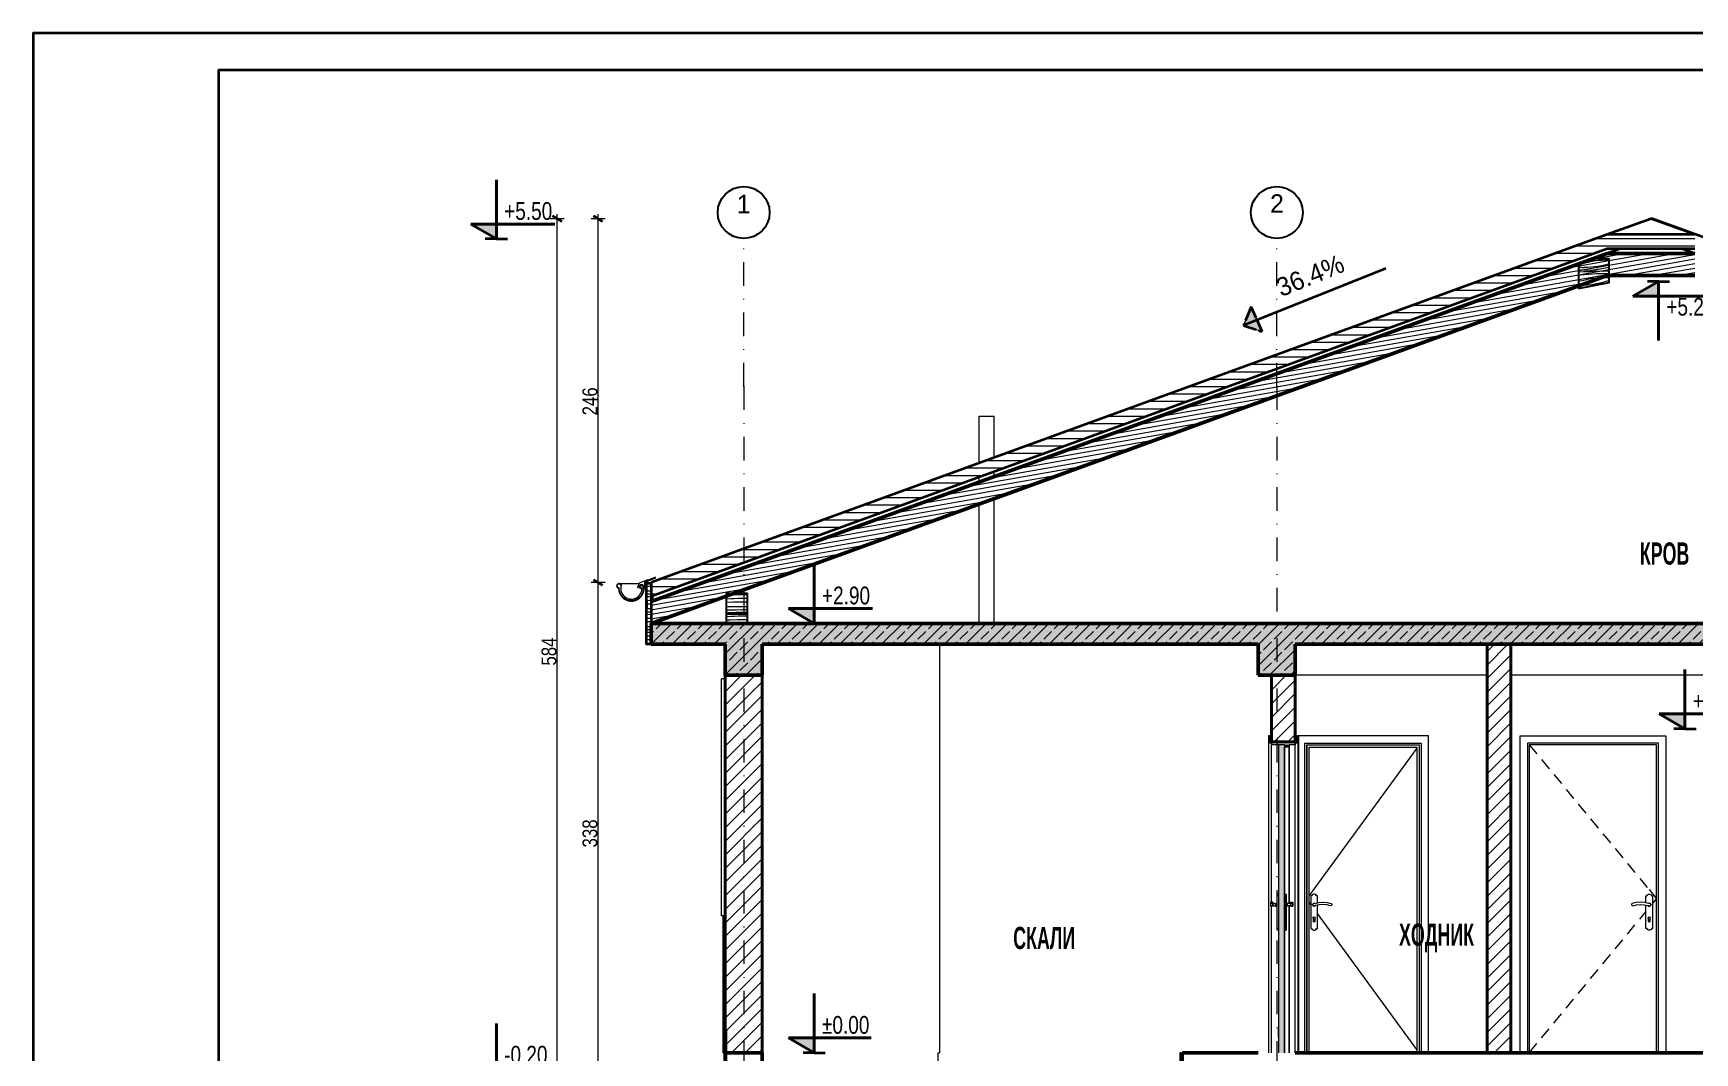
# Model space of a CAD drawing. Header units: millimetres. Extents: x -440 to 2671, y 0 to 297.
# Drawn here: x 0 to 224.3, y 159.3 to 297 of the extents above; entities that cross this region are included whole.
import ezdxf

# ---------------------------------------------------------------- set-up
doc = ezdxf.new("R2010")
doc.units = ezdxf.units.MM
doc.header["$MEASUREMENT"] = 0
doc.linetypes.add('- Осеви линии', pattern=[6.702778, 3.175, -1.763889, 0, -1.763889])
doc.linetypes.add('- Скирити линии', pattern=[2.45, 2, -0.45])
for name, color, linetype, lineweight, true_color in [('1', 7, 'Continuous', 13, 0x2b2b2b), ('162', 7, 'Continuous', 15, 0xaaaaaa), ('168', 7, 'Continuous', 15, 0x5e5e5e), ('172', 7, 'Continuous', 15, 0xbf8080), ('174', 7, 'Continuous', 15, 0xc09f81), ('184', 7, 'Continuous', 0, 0xe8e8e8), ('29', 7, 'Continuous', 50, 0x111111), ('3', 7, 'Continuous', 18, 0x7c7c7c), ('4', 7, 'Continuous', 20, 0x3e3e3e), ('45', 7, 'Continuous', 35, 0x404040), ('46', 7, 'Continuous', 35, 0x4e4e4e), ('65', 7, 'Continuous', 20, 0x4e4e4e), ('81', 7, 'Continuous', 20, 0x6a6a6a), ('85', 7, 'Continuous', 20, 0x404040), ('87', 7, 'Continuous', 20, 0x6a6a6a), ('88', 7, 'Continuous', 20, 0x5e5e5e), ('89', 7, 'Continuous', 20, 0x111111)]:
    doc.layers.add(name, color=color, linetype=linetype, lineweight=lineweight, true_color=true_color)
for name, color, linetype, lineweight in [('101', 253, 'Continuous', 15), ('13', 54, 'Continuous', 18), ('141', 7, 'Continuous', 35), ('164', 255, 'Continuous', 15), ('18', 9, 'Continuous', 15), ('21', 7, 'Continuous', 50), ('27', 7, 'Continuous', 40), ('41', 7, 'Continuous', 35), ('7', 7, 'Continuous', 25)]:
    doc.layers.add(name, color=color, linetype=linetype, lineweight=lineweight)
doc.styles.add('GENERATED_STYLE_4', font='GOTHIC.TTF')
doc.styles.add('GENERATED_STYLE_6', font='GOTHIC.TTF')
doc.styles.add('GENERATED_STYLE_7', font='GOTHICB.TTF')
pattern_1 = [(45, (-1043.7373, 159.275), (-0.9192388, 0.9192388), [])]
pattern_2 = [(45, (-1043.7373, 159.275), (-1.4142136, 1.4142136), []), (45, (-1044.4444, 159.9821), (-1.4142136, 1.4142136), [1.5, -0.5])]
pattern_3 = [(10, (-1043.7373, 159.275), (-0.1041889, 0.59088465), [])]
pattern_4 = [(0, (-1043.7373, 159.275), (0, 1), [])]

# ---------------------------------------------------------------- blocks, each defined once
blk = doc.blocks.new('*X8')
at = {"layer": '81', "color": 251, "linetype": 'Continuous', "lineweight": 20, "true_color": 0x6a6a6a}
for p, q in [((93.58, 221.14), (93.76, 221.14)), ((93.58, 220.58), (93.66, 220.58)), ((93.58, 220.13), (94.53, 220.18)), ((93.66, 220.58), (94.14, 220.62)), ((93.76, 221.14), (93.87, 221.15)), ((93.87, 221.15), (93.98, 221.15)), ((93.98, 221.15), (94.09, 221.16)), ((94.09, 221.16), (94.2, 221.16)), ((94.14, 220.62), (94.62, 220.65)), ((94.2, 221.16), (94.31, 221.17)), ((94.31, 221.17), (94.42, 221.17)), ((94.42, 221.17), (94.54, 221.17)), ((94.53, 220.18), (95.49, 220.21)), ((94.54, 221.17), (94.65, 221.18)), ((94.62, 220.65), (95.11, 220.67)), ((94.65, 221.18), (95.31, 221.19)), ((95.11, 220.67), (95.59, 220.68)), ((95.31, 221.19), (95.97, 221.2)), ((95.49, 220.21), (96.38, 220.21)), ((95.59, 220.68), (96.07, 220.69)), ((95.97, 221.2), (96.38, 221.19)), ((96.07, 220.69), (96.38, 220.69)), ((93.58, 219.57), (94.27, 219.56)), ((93.58, 219.09), (94.16, 219.11)), ((93.58, 218.75), (93.67, 218.75)), ((93.67, 218.75), (93.78, 218.76)), ((93.78, 218.76), (93.89, 218.76)), ((93.89, 218.76), (94, 218.77)), ((94, 218.77), (94.11, 218.77)), ((94.11, 218.77), (94.22, 218.77)), ((94.16, 219.11), (94.92, 219.13)), ((94.22, 218.77), (94.88, 218.79)), ((94.27, 219.56), (95.06, 219.56)), ((94.88, 218.79), (95.55, 218.79)), ((94.92, 219.13), (95.69, 219.15)), ((95.06, 219.56), (95.84, 219.55)), ((95.55, 218.79), (96.21, 218.79)), ((95.69, 219.15), (96.38, 219.15)), ((95.84, 219.55), (96.38, 219.55)), ((96.21, 218.79), (96.38, 218.78))]:
    blk.add_line(p, q, dxfattribs=at)
blk = doc.blocks.new('*X11')
at = {"layer": '81', "color": 251, "linetype": 'Continuous', "lineweight": 20, "true_color": 0x6a6a6a}
for p, q in [((208.65, 265.4), (208.7, 265.4)), ((208.65, 265.04), (208.94, 265.03)), ((208.65, 264.76), (208.66, 264.76)), ((208.66, 264.76), (209.36, 264.79)), ((208.7, 265.4), (208.83, 265.39)), ((208.83, 265.39), (208.97, 265.38)), ((208.94, 265.03), (209.35, 265.03)), ((208.97, 265.38), (209.11, 265.37)), ((209.11, 265.37), (209.25, 265.37)), ((209.25, 265.37), (209.38, 265.36)), ((209.26, 265.95), (209.55, 265.99)), ((209.35, 265.03), (209.77, 265.02)), ((209.36, 264.79), (210.06, 264.82)), ((209.85, 265.37), (209.38, 265.36)), ((209.55, 265.99), (209.98, 266.09)), ((209.77, 265.02), (210.19, 265.01)), ((210.32, 265.39), (209.85, 265.37)), ((209.98, 266.09), (210.41, 266.21)), ((210.06, 264.82), (210.75, 264.85)), ((210.19, 265.01), (210.3, 265.01)), ((210.3, 265.01), (210.41, 265.01)), ((210.79, 265.43), (210.32, 265.39)), ((210.41, 266.21), (210.49, 266.23)), ((210.41, 265.01), (210.51, 265.01)), ((210.49, 266.23), (210.56, 266.25)), ((210.51, 265.01), (210.62, 265.02)), ((210.56, 266.25), (210.64, 266.27)), ((210.62, 265.02), (210.73, 265.03)), ((210.64, 266.27), (210.72, 266.28)), ((210.72, 266.28), (210.8, 266.29)), ((210.73, 265.03), (210.83, 265.04)), ((210.75, 264.85), (211.45, 264.86)), ((211.26, 265.49), (210.79, 265.43)), ((210.8, 266.29), (210.87, 266.3)), ((210.83, 265.04), (210.94, 265.05)), ((210.87, 266.3), (210.95, 266.31)), ((210.94, 265.05), (211.05, 265.07)), ((210.95, 266.31), (211.03, 266.31)), ((211.03, 266.31), (211.3, 266.33)), ((211.29, 265.1), (211.05, 265.07)), ((211.72, 265.58), (211.26, 265.49)), ((211.54, 265.13), (211.29, 265.1)), ((211.3, 266.33), (211.56, 266.35)), ((211.45, 264.86), (212.15, 264.88)), ((211.78, 265.16), (211.54, 265.13)), ((211.56, 266.35), (211.83, 266.36)), ((212.18, 265.68), (211.72, 265.58)), ((212.02, 265.2), (211.78, 265.16)), ((211.83, 266.36), (212.1, 266.37)), ((212.26, 265.24), (212.02, 265.2)), ((212.1, 266.37), (212.36, 266.39)), ((212.15, 264.88), (212.24, 264.88)), ((212.63, 265.81), (212.18, 265.68)), ((212.24, 264.88), (212.34, 264.89)), ((212.5, 265.29), (212.26, 265.24)), ((212.34, 264.89), (212.43, 264.89)), ((212.36, 266.39), (212.63, 266.39)), ((212.43, 264.89), (212.52, 264.9)), ((212.74, 265.34), (212.5, 265.29)), ((212.52, 264.9), (212.62, 264.9)), ((212.62, 264.9), (212.71, 264.9)), ((212.63, 266.39), (212.78, 266.4)), ((212.78, 265.85), (212.63, 265.81)), ((212.71, 264.9), (212.78, 264.91)), ((212.78, 265.35), (212.74, 265.34)), ((208.65, 264.36), (208.84, 264.38)), ((208.65, 263.52), (208.69, 263.53)), ((208.65, 262.97), (208.68, 262.97)), ((208.65, 262.63), (208.93, 262.62)), ((208.68, 262.97), (208.82, 262.96)), ((208.69, 263.53), (209.13, 263.59)), ((208.82, 262.96), (208.96, 262.96)), ((208.84, 264.38), (209.41, 264.42)), ((208.93, 262.62), (209.21, 262.62)), ((209.43, 262.96), (208.96, 262.96)), ((209.13, 263.59), (209.56, 263.68)), ((209.41, 264.42), (209.98, 264.46)), ((209.9, 262.98), (209.43, 262.96)), ((209.56, 263.68), (209.99, 263.8)), ((210.37, 263.03), (209.9, 262.98)), ((209.98, 264.46), (210.55, 264.5)), ((209.99, 263.8), (210.06, 263.83)), ((210.06, 263.83), (210.14, 263.85)), ((210.14, 263.85), (210.22, 263.86)), ((210.22, 263.86), (210.29, 263.88)), ((210.29, 263.88), (210.37, 263.89)), ((210.37, 263.89), (210.45, 263.9)), ((210.83, 263.09), (210.37, 263.03)), ((210.45, 263.9), (210.53, 263.91)), ((210.53, 263.91), (210.61, 263.91)), ((210.55, 264.5), (211.12, 264.52)), ((210.61, 263.91), (210.87, 263.93)), ((211.3, 263.17), (210.83, 263.09)), ((210.87, 263.93), (211.14, 263.94)), ((211.12, 264.52), (211.69, 264.54)), ((211.14, 263.94), (211.41, 263.96)), ((211.76, 263.28), (211.3, 263.17)), ((211.41, 263.96), (211.67, 263.97)), ((211.67, 263.97), (211.94, 263.98)), ((211.69, 264.54), (212.26, 264.56)), ((212.21, 263.4), (211.76, 263.28)), ((211.94, 263.98), (212.2, 263.99)), ((212.2, 263.99), (212.47, 264)), ((212.66, 263.55), (212.21, 263.4)), ((212.26, 264.56), (212.78, 264.56)), ((212.47, 264), (212.74, 264)), ((212.66, 263.55), (212.78, 263.55)), ((212.74, 264), (212.78, 264.01))]:
    blk.add_line(p, q, dxfattribs=at)
blk = doc.blocks.new('*X12')
at = {"layer": '81', "color": 251, "linetype": 'Continuous', "lineweight": 20, "true_color": 0x6a6a6a}
for p, q in [((82.81, 222.3), (83.41, 222.32)), ((82.81, 221.68), (83.05, 221.68)), ((82.81, 221.25), (82.92, 221.25)), ((82.81, 220.9), (82.88, 220.9)), ((82.81, 220.39), (83.16, 220.4)), ((82.81, 219.91), (83.06, 219.92)), ((82.88, 220.9), (83.41, 220.91)), ((82.92, 221.25), (83.41, 221.26)), ((83.05, 221.68), (83.41, 221.67)), ((83.06, 219.92), (83.41, 219.92)), ((83.16, 220.4), (83.41, 220.4)), ((82.81, 219.27), (83.41, 219.27)), ((82.81, 218.85), (83.25, 218.86)), ((82.81, 218.5), (83.11, 218.51)), ((82.81, 218), (83.22, 218)), ((83.11, 218.51), (83.41, 218.5)), ((83.22, 218), (83.41, 218)), ((83.25, 218.86), (83.41, 218.86)), ((82.81, 217.52), (83.41, 217.52)), ((82.81, 216.87), (82.99, 216.86)), ((82.81, 216.46), (82.83, 216.46)), ((82.81, 216.1), (83.35, 216.1)), ((82.81, 215.6), (83.28, 215.6)), ((82.83, 216.46), (83.41, 216.46)), ((82.99, 216.86), (83.41, 216.86)), ((83.28, 215.6), (83.41, 215.6)), ((83.35, 216.1), (83.41, 216.1)), ((82.81, 215.12), (83.17, 215.12)), ((83.17, 215.12), (83.41, 215.12))]:
    blk.add_line(p, q, dxfattribs=at)
blk = doc.blocks.new('*X13')
at = {"layer": '81', "color": 251, "linetype": 'Continuous', "lineweight": 20, "true_color": 0x6a6a6a}
for p, q in [((93.58, 218.21), (93.72, 218.22)), ((93.58, 217.75), (94.11, 217.77)), ((93.72, 218.22), (94.2, 218.24)), ((94.11, 217.77), (95.07, 217.8)), ((94.2, 218.24), (94.68, 218.27)), ((94.68, 218.27), (95.17, 218.28)), ((95.07, 217.8), (96.02, 217.81)), ((95.17, 218.28), (95.65, 218.29)), ((95.65, 218.29), (96.13, 218.29)), ((96.02, 217.81), (96.38, 217.8)), ((96.13, 218.29), (96.38, 218.28))]:
    blk.add_line(p, q, dxfattribs=at)

msp = doc.modelspace()

# ---------------------------------------------------------------- hatches: boundary and pattern name
at = {"linetype": 'Continuous', "lineweight": 0, "true_color": 0x000000}
for points in [[(62.53, 269.21), (62.53, 271.21), (59.07, 271.21)], [(219.44, 263.48), (215.98, 261.48), (219.44, 261.48)], [(105.44, 217.27), (105.44, 219.28), (101.98, 219.28)], [(223, 203.04), (223, 205.04), (219.54, 205.04)], [(105.44, 159.28), (105.44, 161.28), (101.98, 161.28)]]:
    msp.add_hatch(color=18, dxfattribs=at).paths.add_polyline_path(points)
at = {"layer": '1', "linetype": 'Continuous', "lineweight": 13, "true_color": 0x2b2b2b}
h = msp.add_hatch(dxfattribs=at)
h.set_pattern_fill('1_СТОМАНОБЕТОН_0001', color=250, style=0, pattern_type=2)
h.set_pattern_definition(pattern_2)
h.paths.add_polyline_path([(93.42, 217.27), (83.42, 217.27), (83.42, 214.47), (93.42, 214.47)])
h = msp.add_hatch(dxfattribs=at)
h.set_pattern_fill('1_СТОМАНОБЕТОН_0001', color=250, style=0, pattern_type=2)
h.set_pattern_definition(pattern_2)
h.paths.add_polyline_path([(93.42, 217.27), (93.42, 210.27), (98.42, 210.27), (98.42, 217.27)])
h = msp.add_hatch(dxfattribs=at)
h.set_pattern_fill('1_СТОМАНОБЕТОН_0001', color=250, style=0, pattern_type=2)
h.set_pattern_definition(pattern_2)
h.paths.add_polyline_path([(165.37, 214.47), (165.37, 217.27), (98.42, 217.27), (98.42, 214.47)])
h = msp.add_hatch(dxfattribs=at)
h.set_pattern_fill('1_СТОМАНОБЕТОН_0001', color=250, style=0, pattern_type=2)
h.set_pattern_definition(pattern_2)
h.paths.add_polyline_path([(170.37, 217.27), (165.37, 217.27), (165.37, 210.27), (170.37, 210.27)])
h = msp.add_hatch(dxfattribs=at)
h.set_pattern_fill('1_СТОМАНОБЕТОН_0001', color=250, style=0, pattern_type=2)
h.set_pattern_definition(pattern_2)
h.paths.add_polyline_path([(170.37, 217.27), (170.37, 214.47), (268.51, 214.47), (268.51, 217.27)])
at = {"layer": '13', "linetype": 'Continuous', "lineweight": 18}
h = msp.add_hatch(dxfattribs=at)
h.set_pattern_fill('INSULATION_BATT__0001', color=54, style=0, pattern_type=2)
h.set_pattern_definition([(60, (-1043.7373, 159.275), (-1.2990381, 0.75), []), (120, (-1043.7373, 159.275), (1.2990381, 0.75), [])])
h.paths.add_polyline_path([(93.58, 153.48), (91.58, 153.48), (91.58, 87.28), (93.58, 87.28), (93.58, 162.28)])
at = {"layer": '162', "linetype": 'Continuous', "lineweight": 15, "true_color": 0xaaaaaa}
msp.add_hatch(color=253, dxfattribs=at).paths.add_polyline_path([(164.45, 260.02), (163.41, 257.51), (165.92, 256.72)])
at = {"layer": '168', "linetype": 'Continuous', "lineweight": 15, "true_color": 0x5e5e5e}
h = msp.add_hatch(dxfattribs=at)
h.set_pattern_fill('COMMON_BRICK_0001', color=251, style=0, pattern_type=2)
h.set_pattern_definition(pattern_1)
h.paths.add_polyline_path([(196.3, 159.28), (199.5, 159.28), (199.5, 214.47), (196.3, 214.47)])
h = msp.add_hatch(dxfattribs=at)
h.set_pattern_fill('COMMON_BRICK_0001', color=251, style=0, pattern_type=2)
h.set_pattern_definition(pattern_1)
h.paths.add_polyline_path([(98.42, 210.27), (93.42, 210.27), (93.42, 159.28), (98.42, 159.28)])
h = msp.add_hatch(dxfattribs=at)
h.set_pattern_fill('COMMON_BRICK_0001', color=251, style=0, pattern_type=2)
h.set_pattern_definition(pattern_1)
h.paths.add_polyline_path([(170.37, 201.28), (170.37, 210.27), (167.17, 210.27), (167.17, 201.28)])
at = {"layer": '172', "linetype": 'Continuous', "lineweight": 15, "true_color": 0xbf8080}
h = msp.add_hatch(dxfattribs=at)
h.set_pattern_fill('ROOF_TILE_0001', color=23, style=0, pattern_type=2)
h.set_pattern_definition(pattern_4)
h.paths.add_polyline_path([(212.49, 269.79), (83.42, 222.81), (83.42, 220.89), (212.49, 267.87)])
h = msp.add_hatch(dxfattribs=at)
h.set_pattern_fill('ROOF_TILE_0001', color=23, style=0, pattern_type=2)
h.set_pattern_definition(pattern_4)
h.paths.add_polyline_path([(224.33, 269.79), (212.49, 269.79), (212.49, 269.38), (212.49, 267.87), (224.33, 267.88)])
at = {"layer": '174', "linetype": 'Continuous', "lineweight": 15, "true_color": 0xc09f81}
h = msp.add_hatch(dxfattribs=at)
h.set_pattern_fill('4_10_ДЪРВЕСИНА_0001', color=33, style=0, pattern_type=2)
h.set_pattern_definition(pattern_3)
h.paths.add_polyline_path([(212.49, 267.23), (83.42, 220.25), (83.42, 217.27), (212.49, 264.25)])
h = msp.add_hatch(dxfattribs=at)
h.set_pattern_fill('4_10_ДЪРВЕСИНА_0001', color=33, style=0, pattern_type=2)
h.set_pattern_definition(pattern_3)
h.paths.add_polyline_path([(224.33, 267.24), (212.49, 267.23), (212.49, 264.25), (224.33, 264.26)])
at = {"layer": '18', "linetype": 'Continuous', "lineweight": 15}
for points in [[(93.42, 217.27), (83.42, 217.27), (83.42, 214.47), (93.42, 214.47)], [(93.42, 217.27), (93.42, 210.27), (98.42, 210.27), (98.42, 217.27)], [(165.37, 214.47), (165.37, 217.27), (98.42, 217.27), (98.42, 214.47)], [(170.37, 217.27), (165.37, 217.27), (165.37, 210.27), (170.37, 210.27)], [(170.37, 217.27), (170.37, 214.47), (268.51, 214.47), (268.51, 217.27)]]:
    msp.add_hatch(color=9, dxfattribs=at).paths.add_polyline_path(points)
at = {"layer": '184', "linetype": 'Continuous', "lineweight": 0, "true_color": 0xe8e8e8}
for points in [[(166.79, 201.11), (167.17, 201.11), (167.17, 202.11), (166.79, 202.11)], [(170.75, 201.11), (170.75, 202.11), (170.37, 202.11), (170.37, 201.11)], [(167.17, 200.88), (170.37, 200.88), (170.37, 201.28), (167.17, 201.28)], [(168.13, 159.28), (168.93, 159.28), (168.93, 200.88), (168.13, 200.88)], [(168.93, 200.55), (169.57, 200.55), (169.57, 200.88), (168.93, 200.88)]]:
    msp.add_hatch(color=254, dxfattribs=at).paths.add_polyline_path(points)

# ---------------------------------------------------------------- linework, layer by layer
at = {"layer": '1', "linetype": 'Continuous', "lineweight": 13}
msp.add_line((79.11, 222.66), (81.8, 222.66), dxfattribs=at)
at = {"layer": '1', "color": 250, "linetype": 'Continuous', "lineweight": 13, "true_color": 0x2b2b2b, "flags": 128}
for points in [[(164.45, 260.02), (163.41, 257.51), (165.92, 256.72)], [(93.58, 153.48), (91.58, 153.48), (91.58, 87.28), (93.58, 87.28), (93.58, 162.28)]]:
    msp.add_lwpolyline(points, close=True, dxfattribs=at)
for points in [[(79.41, 222.43, 1.56491), (78.97, 222.03)], [(79.41, 222.43, 1.56491), (78.97, 222.03)], [(82.51, 222.82), (82.38, 221.8, -0.937526), (79.12, 222), (79.12, 222.07), (79.03, 222.08), (79.03, 222.01, 0.941059), (82.47, 221.79), (82.61, 222.82)], [(82.35, 221.83), (82.38, 222.22, 1.932039), (82, 221.99)], [(82.35, 221.83), (82.38, 222.22, 1.932039), (82, 221.99)]]:
    msp.add_lwpolyline(points, format="xyb", dxfattribs=at)
for points in [[(83, 223.17), (81.82, 222.69), (81.57, 222.11), (81.65, 222.08), (81.75, 222.29)], [(83.11, 223.16), (82.47, 222.9)], [(82.51, 222.82), (83.14, 223.07)], [(84.03, 223.53), (83.11, 223.16)], [(83.14, 223.07), (84.07, 223.44)], [(83.42, 222.81), (83.42, 220.89), (83.42, 220.25), (83.42, 217.27)]]:
    msp.add_lwpolyline(points, dxfattribs=at)
at = {"layer": '1', "color": 250, "linetype": 'Continuous', "lineweight": 13, "true_color": 0x2b2b2b}
for centre, radius, start, end in [((79.11, 222.34), 0.278, 9.6919, 244.1592), ((79.11, 222.34), 0.278, 9.6889, 244.1561), ((80.76, 222), 1.43, 164.3256, 3.1125), ((80.76, 222), 1.43, 164.3225, 3.1095), ((82.15, 222.23), 0.16, 353.0886, 283.952), ((82.15, 222.23), 0.16, 353.0855, 283.949)]:
    msp.add_arc(centre, radius, start, end, dxfattribs=at)
at = {"layer": '101', "color": 253, "linetype": 'Continuous', "lineweight": 15}
for p, q in [((170.75, 202.11), (170.78, 202.11)), ((170.78, 202.11), (170.78, 159.28)), ((170.79, 202.11), (170.78, 202.11)), ((170.79, 159.28), (170.79, 202.11)), ((170.79, 202.11), (170.82, 202.11)), ((188.37, 202.11), (170.82, 202.11)), ((170.82, 202.11), (170.82, 159.28)), ((188.37, 159.28), (188.37, 202.11)), ((188.38, 202.11), (188.38, 202.11)), ((188.38, 159.28), (188.38, 202.11)), ((200.74, 159.28), (200.74, 202.11)), ((200.74, 202.11), (220.42, 202.11)), ((220.42, 202.11), (220.42, 202.11)), ((220.42, 202.11), (220.42, 159.28)), ((220.42, 202.11), (220.42, 159.28)), ((166.81, 159.28), (166.81, 201.11)), ((167.17, 201.11), (167.17, 200.88)), ((167.19, 179.62), (167.19, 200.88)), ((168.13, 200.88), (168.13, 159.28)), ((169.57, 200.55), (168.93, 200.55)), ((168.95, 180.71), (168.95, 200.55)), ((169.57, 200.88), (169.57, 200.55)), ((170.37, 200.88), (169.57, 200.88)), ((169.59, 200.55), (169.57, 200.55)), ((169.59, 200.88), (169.59, 200.55)), ((169.59, 179.43), (169.59, 200.55)), ((169.59, 200.55), (169.59, 179.43)), ((170.37, 201.11), (170.37, 200.88)), ((170.39, 200.88), (170.37, 200.88)), ((170.39, 159.28), (170.39, 201.11)), ((170.39, 159.28), (170.39, 200.88)), ((170.77, 201.11), (170.75, 201.11)), ((170.77, 159.28), (170.77, 201.11)), ((170.79, 201.11), (170.79, 159.28)), ((170.81, 201.11), (170.79, 201.11)), ((170.81, 159.28), (170.81, 201.11)), ((171.69, 159.28), (171.69, 201.11)), ((171.69, 201.11), (187.37, 201.11)), ((171.7, 159.28), (171.7, 201.11)), ((171.94, 159.28), (171.94, 200.88)), ((171.94, 200.88), (171.94, 200.55)), ((171.94, 200.88), (187.14, 200.88)), ((171.94, 200.55), (171.94, 159.28)), ((172.26, 159.28), (172.26, 200.55)), ((172.26, 159.28), (172.26, 200.55)), ((172.26, 200.55), (186.82, 200.55)), ((186.82, 200.55), (186.82, 159.28)), ((187.14, 200.88), (187.14, 159.28)), ((187.37, 201.11), (187.37, 159.28)), ((201.74, 201.11), (201.74, 159.28)), ((201.74, 201.11), (201.74, 159.28)), ((219.42, 201.11), (201.74, 201.11)), ((201.98, 200.88), (201.98, 159.28)), ((219.18, 200.88), (201.98, 200.88)), ((201.99, 200.88), (201.99, 159.28)), ((219.18, 159.28), (219.18, 200.88)), ((219.42, 159.28), (219.42, 201.11)), ((167.05, 179.62), (167.05, 179.56)), ((167.35, 179.62), (167.05, 179.62)), ((167.05, 179.56), (167.05, 179.42)), ((167.35, 179.58), (167.35, 179.62)), ((167.35, 179.62), (167.35, 179.56)), ((167.35, 179.46), (167.35, 179.58)), ((167.35, 179.56), (167.35, 179.42)), ((167.35, 179.43), (167.35, 179.47)), ((167.35, 179.47), (167.35, 179.46)), ((167.75, 179.43), (167.79, 179.47)), ((167.79, 179.47), (167.95, 179.47)), ((167.95, 180.63), (167.95, 180.71)), ((168.13, 180.71), (167.95, 180.71)), ((167.95, 180.48), (167.95, 180.63)), ((167.95, 176.08), (167.95, 180.48)), ((168.13, 180.48), (167.95, 180.48)), ((168.95, 180.63), (168.95, 180.71)), ((168.95, 180.71), (169.15, 180.71)), ((168.95, 180.48), (168.95, 180.63)), ((168.95, 176.08), (168.95, 180.48)), ((168.95, 180.48), (169.15, 180.48)), ((169.15, 180.71), (169.15, 180.63)), ((169.15, 180.63), (169.15, 180.71)), ((169.15, 180.63), (169.15, 180.48)), ((169.15, 180.48), (169.15, 180.63)), ((169.15, 180.48), (169.15, 179.47)), ((169.15, 176.08), (169.15, 180.48)), ((169.15, 179.44), (169.15, 179.47)), ((169.31, 179.47), (169.15, 179.47)), ((169.35, 179.43), (169.31, 179.47)), ((169.75, 179.62), (169.75, 179.56)), ((169.75, 179.62), (170.05, 179.62)), ((169.75, 179.56), (169.75, 179.42)), ((170.05, 179.58), (170.05, 179.62)), ((170.05, 179.62), (170.05, 179.56)), ((170.05, 179.46), (170.05, 179.58)), ((170.05, 179.56), (170.05, 179.42)), ((170.05, 179.4), (170.05, 179.47)), ((170.05, 179.47), (170.05, 179.46)), ((172.6, 180.48), (172.49, 180.48)), ((172.49, 180.48), (172.49, 176.08)), ((172.69, 180.63), (172.6, 180.48)), ((172.85, 180.71), (172.69, 180.63)), ((172.78, 179.4), (172.89, 179.47)), ((173.03, 180.71), (172.85, 180.71)), ((172.89, 179.47), (173.02, 179.46)), ((172.94, 179.47), (172.91, 179.47)), ((172.98, 179.46), (172.94, 179.47)), ((173.02, 179.46), (173.57, 179.58)), ((173.18, 180.63), (173.03, 180.71)), ((173.27, 180.48), (173.18, 180.63)), ((173.18, 180.63), (173.18, 180.63)), ((173.27, 180.48), (173.18, 180.63)), ((173.39, 180.48), (173.27, 180.48)), ((173.39, 179.54), (173.39, 180.48)), ((173.39, 179.54), (173.39, 180.48)), ((173.57, 179.58), (174.12, 179.62)), ((174.12, 179.62), (174.68, 179.56)), ((174.68, 179.56), (174.68, 179.56)), ((174.68, 179.56), (175.22, 179.42)), ((216.44, 179.56), (215.9, 179.42)), ((217, 179.62), (216.44, 179.56)), ((217.55, 179.58), (217, 179.62)), ((217.55, 179.58), (217.55, 179.58)), ((218.1, 179.46), (217.55, 179.58)), ((217.73, 179.54), (217.73, 180.48)), ((217.73, 180.48), (217.85, 180.48)), ((217.85, 180.48), (217.94, 180.63)), ((217.94, 180.63), (218.1, 180.71)), ((218.1, 180.71), (218.27, 180.71)), ((218.23, 179.47), (218.1, 179.46)), ((218.14, 179.46), (218.18, 179.47)), ((218.18, 179.47), (218.21, 179.47)), ((218.34, 179.4), (218.23, 179.47)), ((218.34, 179.4), (218.23, 179.47)), ((218.27, 180.71), (218.43, 180.63)), ((218.43, 180.63), (218.43, 180.63)), ((218.43, 180.63), (218.52, 180.48)), ((218.43, 180.63), (218.52, 180.48)), ((218.52, 180.48), (218.63, 180.48)), ((218.63, 180.48), (218.63, 176.08)), ((218.64, 180.48), (218.64, 176.08)), ((93.13, 159.28), (93.13, 177.78)), ((167.05, 179.42), (167.05, 179.35)), ((167.35, 179.42), (167.05, 179.42)), ((167.35, 179.42), (167.05, 179.42)), ((167.05, 179.35), (167.05, 179.24)), ((167.05, 179.24), (167.05, 179.15)), ((167.05, 179.15), (167.05, 179.13)), ((167.05, 179.13), (167.05, 179.09)), ((167.35, 179.13), (167.05, 179.13)), ((167.05, 179.09), (167.05, 179.08)), ((167.35, 179.08), (167.05, 179.08)), ((167.19, 159.28), (167.19, 179.08)), ((167.35, 179.4), (167.35, 179.43)), ((167.35, 179.43), (167.75, 179.43)), ((167.35, 179.42), (167.35, 179.35)), ((167.35, 179.32), (167.35, 179.4)), ((167.35, 179.35), (167.35, 179.24)), ((167.35, 179.23), (167.35, 179.32)), ((167.35, 179.26), (167.35, 179.31)), ((167.35, 179.31), (167.35, 179.28)), ((167.35, 179.28), (167.35, 179.17)), ((167.35, 179.13), (167.35, 179.26)), ((167.35, 179.24), (167.35, 179.15)), ((167.35, 179.17), (167.35, 179.23)), ((167.35, 179.17), (167.35, 179.17)), ((167.35, 179.17), (167.35, 179.09)), ((167.35, 179.17), (167.35, 179.17)), ((167.35, 179.17), (167.35, 179.17)), ((167.35, 179.15), (167.35, 179.13)), ((167.35, 179.12), (167.35, 179.15)), ((167.35, 179.08), (167.35, 179.12)), ((167.35, 179.12), (167.75, 179.12)), ((167.35, 179.09), (167.35, 179.08)), ((167.75, 179.4), (167.75, 179.43)), ((167.75, 179.32), (167.75, 179.4)), ((167.75, 179.23), (167.75, 179.32)), ((167.75, 179.15), (167.75, 179.23)), ((167.75, 179.12), (167.75, 179.15)), ((167.75, 179.12), (167.79, 179.08)), ((167.79, 179.08), (167.95, 179.08)), ((169.15, 179.34), (169.15, 179.44)), ((169.15, 179.21), (169.15, 179.34)), ((169.15, 179.11), (169.15, 179.21)), ((169.15, 179.08), (169.15, 179.11)), ((169.15, 179.08), (169.15, 176.08)), ((169.31, 179.08), (169.15, 179.08)), ((169.15, 177.58), (169.15, 177.62)), ((169.15, 177.62), (169.15, 177.58)), ((169.15, 177.58), (169.15, 177.47)), ((169.15, 177.47), (169.15, 177.58)), ((169.15, 177.47), (169.15, 177.36)), ((169.15, 177.36), (169.15, 177.47)), ((169.15, 177.36), (169.15, 177.02)), ((169.15, 177.02), (169.15, 177.36)), ((169.35, 179.12), (169.31, 179.08)), ((169.35, 179.4), (169.35, 179.43)), ((169.75, 179.43), (169.35, 179.43)), ((169.35, 179.32), (169.35, 179.4)), ((169.35, 179.23), (169.35, 179.32)), ((169.35, 179.15), (169.35, 179.23)), ((169.35, 179.12), (169.35, 179.15)), ((169.75, 179.12), (169.35, 179.12)), ((169.59, 159.28), (169.59, 179.12)), ((169.59, 179.12), (169.59, 159.28)), ((169.75, 179.42), (169.75, 179.35)), ((169.75, 179.42), (170.05, 179.42)), ((169.75, 179.42), (170.05, 179.42)), ((169.75, 179.35), (169.75, 179.24)), ((169.75, 179.24), (169.75, 179.15)), ((169.75, 179.15), (169.75, 179.13)), ((169.75, 179.13), (169.75, 179.09)), ((169.75, 179.13), (170.05, 179.13)), ((169.75, 179.09), (169.75, 179.08)), ((169.75, 179.08), (170.05, 179.08)), ((170.05, 179.42), (170.05, 179.35)), ((170.05, 179.28), (170.05, 179.4)), ((170.05, 179.35), (170.05, 179.24)), ((170.05, 179.26), (170.05, 179.31)), ((170.05, 179.31), (170.05, 179.28)), ((170.05, 179.28), (170.05, 179.17)), ((170.05, 179.16), (170.05, 179.28)), ((170.05, 179.13), (170.05, 179.26)), ((170.05, 179.24), (170.05, 179.15)), ((170.05, 179.17), (170.05, 179.17)), ((170.05, 179.17), (170.05, 179.09)), ((170.05, 179.17), (170.05, 179.17)), ((170.05, 179.17), (170.05, 179.17)), ((170.05, 179.08), (170.05, 179.16)), ((170.05, 179.15), (170.05, 179.13)), ((170.05, 179.09), (170.05, 179.08)), ((172.74, 179.28), (172.78, 179.4)), ((172.77, 179.16), (172.74, 179.28)), ((172.77, 179.37), (172.75, 179.34)), ((172.75, 179.34), (172.75, 179.31)), ((172.75, 179.25), (172.75, 179.21)), ((172.75, 179.21), (172.76, 179.19)), ((172.88, 179.08), (172.77, 179.16)), ((172.79, 177.47), (172.83, 177.58)), ((172.83, 177.58), (172.79, 177.47)), ((172.84, 177.36), (172.79, 177.47)), ((172.79, 177.47), (172.84, 177.36)), ((172.82, 179.44), (172.8, 179.42)), ((172.8, 179.14), (172.82, 179.11)), ((172.86, 179.45), (172.82, 179.44)), ((172.82, 179.11), (172.85, 179.1)), ((172.83, 177.58), (172.94, 177.62)), ((172.84, 177.02), (172.84, 177.36)), ((172.84, 177.36), (172.84, 177.02)), ((173.01, 179.09), (172.88, 179.08)), ((172.91, 179.08), (172.94, 179.08)), ((172.94, 179.08), (172.97, 179.09)), ((172.94, 177.62), (173.04, 177.58)), ((172.94, 177.62), (172.94, 177.62)), ((173.1, 179.17), (173.01, 179.09)), ((173.11, 179.17), (173.01, 179.09)), ((173.01, 179.09), (173.01, 179.09)), ((173.02, 179.46), (173.02, 179.46)), ((173.03, 179.1), (173.05, 179.11)), ((173.04, 177.58), (173.09, 177.47)), ((173.09, 177.47), (173.04, 177.36)), ((173.04, 177.36), (173.04, 177.02)), ((173.05, 179.11), (173.08, 179.15)), ((173.61, 179.28), (173.1, 179.17)), ((173.1, 179.17), (173.11, 179.17)), ((173.39, 176.08), (173.39, 179.23)), ((173.39, 176.08), (173.39, 179.23)), ((174.13, 179.31), (173.61, 179.28)), ((173.61, 179.28), (173.61, 179.28)), ((174.13, 179.31), (174.13, 179.31)), ((174.64, 179.26), (174.13, 179.31)), ((175.14, 179.13), (174.64, 179.26)), ((175.25, 179.15), (175.14, 179.13)), ((175.22, 179.42), (175.31, 179.35)), ((175.22, 179.42), (175.22, 179.42)), ((175.22, 179.42), (175.31, 179.35)), ((175.32, 179.24), (175.25, 179.15)), ((175.32, 179.24), (175.25, 179.15)), ((175.25, 179.15), (175.25, 179.15)), ((175.31, 179.35), (175.32, 179.24)), ((175.31, 179.35), (175.32, 179.24)), ((215.81, 179.35), (215.8, 179.24)), ((215.8, 179.24), (215.86, 179.15)), ((215.9, 179.42), (215.81, 179.35)), ((215.86, 179.15), (215.98, 179.13)), ((215.9, 179.42), (215.9, 179.42)), ((215.9, 179.42), (215.9, 179.42)), ((215.98, 179.13), (216.48, 179.26)), ((216.48, 179.26), (216.99, 179.31)), ((216.48, 179.26), (216.48, 179.26)), ((216.99, 179.31), (216.99, 179.31)), ((216.99, 179.31), (217.51, 179.28)), ((217.51, 179.28), (218.01, 179.17)), ((217.73, 176.08), (217.73, 179.23)), ((218.01, 179.17), (218.01, 179.17)), ((218.01, 179.17), (218.11, 179.09)), ((218.07, 179.11), (218.04, 179.14)), ((218.08, 177.58), (218.04, 177.47)), ((218.04, 177.47), (218.08, 177.58)), ((218.04, 177.47), (218.09, 177.36)), ((218.08, 177.36), (218.04, 177.47)), ((218.09, 179.1), (218.07, 179.11)), ((218.08, 177.58), (218.18, 177.62)), ((218.08, 177.02), (218.08, 177.36)), ((218.09, 177.36), (218.09, 177.02)), ((218.1, 179.46), (218.1, 179.46)), ((218.11, 179.09), (218.24, 179.08)), ((218.18, 179.08), (218.15, 179.09)), ((218.21, 179.08), (218.18, 179.08)), ((218.19, 177.62), (218.18, 177.62)), ((218.18, 177.62), (218.29, 177.58)), ((218.24, 179.08), (218.35, 179.16)), ((218.24, 179.08), (218.35, 179.16)), ((218.26, 179.45), (218.3, 179.44)), ((218.3, 179.11), (218.27, 179.1)), ((218.33, 177.47), (218.28, 177.36)), ((218.28, 177.36), (218.28, 177.02)), ((218.29, 177.58), (218.33, 177.47)), ((218.3, 179.44), (218.32, 179.41)), ((218.32, 179.14), (218.3, 179.11)), ((218.38, 179.28), (218.34, 179.4)), ((218.38, 179.28), (218.34, 179.4)), ((218.35, 179.37), (218.38, 179.34)), ((218.35, 179.16), (218.38, 179.28)), ((218.35, 179.16), (218.38, 179.28)), ((218.38, 179.21), (218.35, 179.19)), ((218.38, 179.34), (218.38, 179.31)), ((218.38, 179.25), (218.38, 179.21)), ((167.95, 175.92), (167.95, 176.08)), ((168.13, 176.08), (167.95, 176.08)), ((167.95, 175.84), (167.95, 175.92)), ((168.13, 175.84), (167.95, 175.84)), ((168.95, 175.92), (168.95, 176.08)), ((168.95, 176.08), (169.15, 176.08)), ((168.95, 175.84), (168.95, 175.92)), ((168.95, 175.84), (169.15, 175.84)), ((168.95, 159.28), (168.95, 175.84)), ((169.15, 177.02), (169.15, 176.95)), ((169.15, 176.95), (169.15, 177.02)), ((169.15, 176.95), (169.15, 176.93)), ((169.15, 176.93), (169.15, 176.95)), ((169.15, 176.08), (169.15, 175.92)), ((169.15, 175.92), (169.15, 176.08)), ((169.15, 175.92), (169.15, 175.84)), ((169.15, 175.84), (169.15, 175.92)), ((172.49, 176.08), (172.6, 176.08)), ((172.6, 176.08), (172.69, 175.92)), ((172.69, 175.92), (172.85, 175.84)), ((172.87, 176.95), (172.84, 177.02)), ((172.84, 177.02), (172.87, 176.95)), ((172.85, 175.84), (173.03, 175.84)), ((172.94, 176.93), (172.87, 176.95)), ((173.01, 176.95), (172.94, 176.93)), ((172.94, 176.93), (172.94, 176.93)), ((173.04, 177.02), (173.01, 176.95)), ((173.03, 175.84), (173.18, 175.92)), ((173.18, 175.92), (173.27, 176.08)), ((173.18, 175.92), (173.27, 176.08)), ((173.18, 175.92), (173.18, 175.92)), ((173.27, 176.08), (173.39, 176.08)), ((217.85, 176.08), (217.73, 176.08)), ((217.94, 175.92), (217.85, 176.08)), ((218.1, 175.84), (217.94, 175.92)), ((218.11, 176.95), (218.08, 177.02)), ((218.09, 177.02), (218.11, 176.95)), ((218.27, 175.84), (218.1, 175.84)), ((218.18, 176.93), (218.11, 176.95)), ((218.26, 176.95), (218.18, 176.93)), ((218.18, 176.93), (218.19, 176.93)), ((218.28, 177.02), (218.26, 176.95)), ((218.43, 175.92), (218.27, 175.84)), ((218.52, 176.08), (218.43, 175.92)), ((218.52, 176.08), (218.43, 175.92)), ((218.43, 175.92), (218.43, 175.92)), ((218.63, 176.08), (218.52, 176.08)), ((93.13, 159.28), (93.42, 159.28)), ((154.83, 159.28), (154.83, 155.78)), ((155.03, 159.28), (154.83, 159.28)), ((155.03, 159.28), (155.03, 155.78))]:
    msp.add_line(p, q, dxfattribs=at)
at = {"layer": '101', "color": 253, "linetype": 'Continuous', "lineweight": 15, "flags": 128}
for points in [[(168.93, 200.88), (168.13, 200.88), (167.17, 200.88)], [(168.93, 200.88), (168.93, 200.55), (168.93, 159.28)]]:
    msp.add_lwpolyline(points, dxfattribs=at)
at = {"layer": '141', "color": 7, "linetype": 'Continuous', "lineweight": 35}
for p, q in [((62.53, 269.21), (61.03, 269.21)), ((62.53, 269.21), (64.03, 269.21)), ((219.44, 263.48), (217.94, 263.48)), ((219.44, 263.48), (220.94, 263.48)), ((105.44, 217.27), (103.94, 217.27)), ((105.44, 217.27), (106.94, 217.27)), ((223, 203.04), (221.5, 203.04)), ((223, 203.04), (224.5, 203.04)), ((105.44, 159.28), (103.94, 159.28)), ((105.44, 159.28), (106.94, 159.28))]:
    msp.add_line(p, q, dxfattribs=at)
at = {"layer": '164', "color": 255, "linetype": 'Continuous', "lineweight": 15}
for p, q in [((98.5, 214.47), (98.5, 210.27)), ((98.44, 210.27), (98.47, 210.27)), ((196.3, 210.27), (170.45, 210.27)), ((268.5, 210.27), (199.58, 210.27)), ((98.5, 152.27), (98.5, 159.28))]:
    msp.add_line(p, q, dxfattribs=at)
at = {"layer": '21', "color": 7, "linetype": 'Continuous', "lineweight": 50}
for p, q in [((212.49, 267.23), (83.42, 220.25)), ((224.33, 267.24), (212.49, 267.23)), ((212.49, 264.25), (83.42, 217.27)), ((224.33, 264.26), (212.49, 264.25))]:
    msp.add_line(p, q, dxfattribs=at)
at = {"layer": '27', "color": 7, "linetype": 'Continuous', "lineweight": 40}
for p, q in [((62.53, 269.21), (62.53, 277.21)), ((62.53, 269.21), (59.07, 271.21)), ((59.07, 271.21), (62.53, 271.21)), ((62.53, 271.21), (70.42, 271.21)), ((219.44, 263.48), (215.98, 261.48)), ((219.44, 263.48), (219.44, 255.48)), ((215.98, 261.48), (219.44, 261.48)), ((219.44, 261.48), (227.33, 261.48)), ((105.44, 217.27), (105.44, 225.28)), ((105.44, 217.27), (101.98, 219.28)), ((101.98, 219.28), (105.44, 219.28)), ((105.44, 219.28), (113.32, 219.28)), ((196.3, 214.47), (196.3, 159.28)), ((199.5, 214.47), (199.5, 159.28)), ((223, 203.04), (223, 211.04)), ((93.42, 210.27), (93.42, 159.28)), ((98.42, 210.27), (98.42, 159.28)), ((223, 203.04), (219.54, 205.04)), ((219.54, 205.04), (223, 205.04)), ((223, 205.04), (230.88, 205.04)), ((170.37, 201.28), (167.17, 201.28)), ((105.44, 159.28), (105.44, 167.28)), ((62.53, 155.24), (62.53, 163.24)), ((105.44, 159.28), (101.98, 161.28)), ((101.98, 161.28), (105.44, 161.28)), ((105.44, 161.28), (113.14, 161.28))]:
    msp.add_line(p, q, dxfattribs=at)
at = {"layer": '27', "color": 7, "linetype": 'Continuous', "lineweight": 40, "flags": 128}
for points in [[(167.17, 210.27), (167.17, 202.11), (167.17, 201.28)], [(170.37, 210.27), (170.37, 202.11), (170.37, 201.28)]]:
    msp.add_lwpolyline(points, dxfattribs=at)
at = {"layer": '29', "linetype": 'Continuous', "lineweight": 50}
for p, q in [((83.42, 217.27), (83.42, 214.47)), ((93.42, 217.27), (83.42, 217.27)), ((98.42, 217.27), (93.42, 217.27)), ((165.37, 217.27), (98.42, 217.27)), ((170.37, 217.27), (165.37, 217.27)), ((268.51, 217.27), (170.37, 217.27)), ((93.42, 214.47), (83.42, 214.47)), ((93.42, 214.47), (93.42, 210.27)), ((98.42, 214.47), (98.42, 210.27)), ((165.37, 214.47), (98.42, 214.47)), ((165.37, 214.47), (165.37, 210.27)), ((170.37, 214.47), (170.37, 210.27)), ((196.3, 214.47), (170.37, 214.47)), ((199.5, 214.47), (196.3, 214.47)), ((268.51, 214.47), (199.5, 214.47)), ((98.42, 210.27), (93.42, 210.27)), ((167.17, 210.27), (165.37, 210.27)), ((170.37, 210.27), (167.17, 210.27)), ((93.42, 159.28), (93.42, 152.27)), ((98.42, 159.28), (93.42, 159.28)), ((98.42, 159.28), (98.42, 152.27)), ((155.14, 159.28), (155.14, 156.48)), ((165.37, 159.28), (155.14, 159.28)), ((196.3, 159.28), (170.37, 159.28)), ((199.5, 159.28), (196.3, 159.28)), ((268.4, 159.28), (199.5, 159.28))]:
    msp.add_line(p, q, dxfattribs=at)
at = {"layer": '3', "color": 8, "linetype": 'Continuous', "lineweight": 18, "true_color": 0x7c7c7c}
for p, q in [((92.94, 208.78), (92.94, 209.77)), ((93.42, 209.77), (92.94, 209.77)), ((92.94, 178.78), (92.94, 208.78)), ((166.79, 202.11), (166.79, 201.11)), ((167.17, 202.11), (166.79, 202.11)), ((170.75, 202.11), (170.37, 202.11)), ((170.75, 202.11), (170.75, 201.11)), ((167.17, 201.11), (166.79, 201.11)), ((170.75, 201.11), (170.37, 201.11)), ((186.82, 200.44), (172.26, 180.51)), ((201.99, 200.88), (203, 199.64)), ((168.13, 198.78), (168.13, 197.48)), ((168.94, 198.96), (168.96, 180.71)), ((203.64, 198.87), (204.66, 197.64)), ((205.3, 196.87), (206.32, 195.63)), ((206.96, 194.86), (207.98, 193.63)), ((208.61, 192.86), (209.63, 191.63)), ((210.27, 190.86), (211.29, 189.62)), ((211.93, 188.85), (212.95, 187.62)), ((213.58, 186.85), (214.6, 185.62)), ((215.24, 184.85), (216.26, 183.61)), ((216.9, 182.84), (217.92, 181.61)), ((172.49, 179.32), (172.26, 179.64)), ((218.17, 181.31), (219.18, 180.08)), ((218.64, 179.41), (219.18, 180.07)), ((92.94, 177.78), (92.94, 178.78)), ((93.42, 177.78), (92.94, 177.78)), ((168.94, 161.19), (168.95, 178.09)), ((186.82, 159.71), (173.39, 178.09)), ((216.9, 177.31), (217.73, 178.32)), ((215.24, 175.3), (216.26, 176.54)), ((213.58, 173.3), (214.6, 174.53)), ((210.27, 169.29), (211.29, 170.53)), ((211.93, 171.3), (212.95, 172.53)), ((208.61, 167.29), (209.63, 168.52)), ((206.96, 165.29), (207.98, 166.52)), ((205.3, 163.28), (206.32, 164.52)), ((168.13, 161.37), (168.13, 162.67)), ((203.64, 161.28), (204.66, 162.51)), ((201.99, 159.28), (203, 160.51))]:
    msp.add_line(p, q, dxfattribs=at)
at = {"layer": '4', "color": 250, "linetype": '- Осеви линии', "lineweight": 20, "true_color": 0x3e3e3e}
for p, q in [((95.92, 249.28), (95.92, 269.27)), ((95.92, 249.28), (95.92, 269.27)), ((95.92, 249.28), (95.92, 269.27)), ((167.91, 249.28), (167.91, 269.27)), ((167.91, 249.28), (167.91, 269.27)), ((167.91, 249.28), (167.91, 269.27)), ((95.92, 249.28), (95.92, 69.27)), ((95.92, 249.28), (95.92, 69.27)), ((95.92, 249.28), (95.92, 69.27)), ((167.91, 249.28), (167.91, 69.27)), ((167.91, 249.28), (167.91, 69.27)), ((167.91, 249.28), (167.91, 69.27))]:
    msp.add_line(p, q, dxfattribs=at)
for p in [(95.92, 249.28), (95.92, 249.28), (95.92, 249.28), (95.92, 249.28), (95.92, 249.28), (95.92, 249.28), (167.91, 249.28), (167.91, 249.28), (167.91, 249.28), (167.91, 249.28), (167.91, 249.28), (167.91, 249.28)]:
    msp.add_point(p, dxfattribs=at)
at = {"layer": '41', "linetype": 'Continuous', "lineweight": 35}
for p, q in [((218.43, 271.94), (212.49, 269.79)), ((218.62, 271.94), (218.43, 271.94)), ((224.33, 269.79), (218.43, 271.94)), ((284.62, 247.92), (218.62, 271.94)), ((212.49, 269.79), (83.42, 222.81)), ((224.33, 269.79), (212.49, 269.79)), ((212.49, 267.87), (83.42, 220.89)), ((224.33, 267.88), (212.49, 267.87)), ((212.86, 267.37), (212.49, 267.23)), ((212.86, 267.37), (212.49, 267.23)), ((214.25, 267.87), (212.86, 267.37)), ((214.25, 267.87), (212.86, 267.37)), ((224.33, 267.24), (222.58, 267.88)), ((224.33, 267.24), (222.58, 267.88)), ((129.72, 234.05), (212.69, 264.25)), ((83.62, 217.27), (127.72, 233.33)), ((82.81, 220.25), (82.81, 219.25)), ((83.62, 220.33), (83.62, 220.89)), ((83.42, 217.27), (83.42, 217.27))]:
    msp.add_line(p, q, dxfattribs=at)
at = {"layer": '41', "color": 7, "linetype": 'Continuous', "lineweight": 35, "flags": 128}
for points in [[(420, 297), (0, 297), (0, 0), (420, 0)], [(415, 292), (25, 292), (25, 5), (415, 5)], [(83.41, 214.47), (82.81, 214.47), (82.81, 222.7), (83.41, 222.7)]]:
    msp.add_lwpolyline(points, close=True, dxfattribs=at)
msp.add_lwpolyline([(182.64, 265.22), (163.41, 257.51)], dxfattribs=at)
at = {"layer": '41', "color": 7, "linetype": '- Скирити линии', "lineweight": 35, "flags": 128}
msp.add_lwpolyline([(164.45, 260.02), (163.41, 257.51), (165.92, 256.72)], close=True, dxfattribs=at)
at = {"layer": '45', "color": 250, "linetype": 'Continuous', "lineweight": 35, "true_color": 0x404040}
for p, q in [((71.36, 271.58), (70.11, 272.31)), ((76.88, 271.58), (75.63, 272.31)), ((75.63, 223.17), (76.88, 222.45))]:
    msp.add_line(p, q, dxfattribs=at)
at = {"layer": '7', "color": 7, "linetype": 'Continuous', "lineweight": 25, "flags": 128}
for points in [[(208.65, 262.5), (212.78, 263.33), (212.78, 266.51), (210.66, 266.51), (208.65, 265.71)], [(93.58, 221.37), (96.38, 221.37), (96.38, 218.57), (93.58, 218.57)], [(93.58, 218.57), (96.38, 218.57), (96.38, 217.17), (93.58, 217.17)]]:
    msp.add_lwpolyline(points, close=True, dxfattribs=at)
at = {"layer": '7', "color": 7, "linetype": 'Continuous', "lineweight": 25}
for centre in [(95.92, 272.78), (95.92, 272.78), (95.92, 272.78), (167.91, 272.78), (167.91, 272.78), (167.91, 272.78)]:
    msp.add_circle(centre, 3.5, dxfattribs=at)
at = {"layer": '85', "linetype": 'Continuous', "lineweight": 20}
for p, q in [((71.67, 271.94), (69.8, 271.94)), ((70.74, 271.94), (70.74, 272.56)), ((70.74, 155.24), (70.74, 271.94)), ((77.2, 271.94), (75.32, 271.94)), ((76.26, 271.94), (76.26, 272.56)), ((76.26, 222.81), (76.26, 271.94)), ((77.2, 222.81), (75.32, 222.81)), ((76.26, 155.24), (76.26, 222.81))]:
    msp.add_line(p, q, dxfattribs=at)
at = {"layer": '87', "color": 251, "linetype": 'Continuous', "lineweight": 20, "true_color": 0x6a6a6a}
for p, q in [((122.36, 214.47), (122.36, 159.28)), ((199.58, 214.47), (199.58, 210.27)), ((98.44, 177.28), (98.44, 210.27)), ((98.47, 210.27), (98.47, 177.28)), ((98.5, 159.28), (98.5, 210.27)), ((170.45, 210.27), (170.37, 210.27)), ((199.58, 159.28), (199.58, 210.27)), ((98.47, 177.28), (98.44, 177.28))]:
    msp.add_line(p, q, dxfattribs=at)
at = {"layer": '88', "color": 251, "linetype": 'Continuous', "lineweight": 20, "true_color": 0x5e5e5e}
for p, q in [((127.72, 245.27), (127.79, 245.27)), ((127.72, 238.93), (127.72, 245.27)), ((127.79, 245.27), (128.01, 245.27)), ((128.01, 245.27), (128.33, 245.27)), ((128.33, 245.27), (128.72, 245.27)), ((128.72, 245.27), (129.1, 245.27)), ((129.1, 245.27), (129.42, 245.27)), ((129.42, 245.27), (129.64, 245.27)), ((129.64, 245.27), (129.72, 245.27)), ((129.72, 239.66), (129.72, 245.27)), ((127.72, 236.38), (127.72, 237)), ((129.72, 237.11), (129.72, 237.73)), ((127.72, 217.27), (127.72, 233.38)), ((129.72, 217.27), (129.72, 234.11)), ((170.45, 210.27), (170.45, 214.47)), ((170.46, 202.11), (170.46, 210.27))]:
    msp.add_line(p, q, dxfattribs=at)
at = {"layer": '89', "color": 250, "linetype": 'Continuous', "lineweight": 20, "true_color": 0x111111}
for p, q in [((122.16, 159.28), (122.36, 159.28)), ((122.16, 156.48), (122.16, 159.28))]:
    msp.add_line(p, q, dxfattribs=at)

# ---------------------------------------------------------------- block references
at = {"layer": '65', "color": 251, "linetype": 'Continuous', "lineweight": 20, "true_color": 0x4e4e4e}
for name in ['*X11', '*X12', '*X8', '*X13']:
    msp.add_blockref(name, (0, 0), dxfattribs=at)

# ---------------------------------------------------------------- texts
at = {"layer": '1', "linetype": 'Continuous', "lineweight": 13, "style": 'GENERATED_STYLE_6'}
for s, insert, char_height, attachment_point in [('\\A1;{\\W0.800000x;\\pql;\\fCentury Gothic|b0|i0|c0|p34;+5.50}', (63.58, 271.75), 2.4, 7), ('\\A1;{\\pql;\\pt0;\\fCentury Gothic|b0|i0|c0|p34;1}', (94.99, 275.18), 2.5, 1), ('\\A1;{\\pql;\\pt0;\\fCentury Gothic|b0|i0|c0|p34;1}', (94.99, 275.18), 2.5, 1), ('\\A1;{\\pql;\\pt0;\\fCentury Gothic|b0|i0|c0|p34;1}', (94.99, 275.18), 2.5, 1), ('\\A1;{\\pql;\\pt0;\\fCentury Gothic|b0|i0|c0|p34;2}', (166.99, 275.24), 2.5, 1), ('\\A1;{\\pql;\\pt0;\\fCentury Gothic|b0|i0|c0|p34;2}', (166.99, 275.24), 2.5, 1), ('\\A1;{\\pql;\\pt0;\\fCentury Gothic|b0|i0|c0|p34;2}', (166.99, 275.24), 2.5, 1), ('\\A1;{\\W0.800000x;\\pql;\\fCentury Gothic|b0|i0|c0|p34;+5.21}', (220.49, 258.82), 2.4, 7), ('\\A1;{\\W0.800000x;\\pql;\\fCentury Gothic|b0|i0|c0|p34;+2.90}', (106.49, 219.81), 2.4, 7), ('\\A1;{\\W0.800000x;\\pql;\\fCentury Gothic|b0|i0|c0|p34;+2.19}', (224.05, 205.58), 2.4, 7), ('\\A1;{\\W0.800000x;\\pql;\\fCentury Gothic|b0|i0|c0|p34;±0.00}', (106.49, 161.81), 2.4, 7), ('\\A1;{\\W0.800000x;\\pql;\\fCentury Gothic|b0|i0|c0|p34;-0.20}', (63.58, 157.78), 2.4, 7)]:
    msp.add_mtext(s, dxfattribs=dict(at, insert=insert, char_height=char_height, attachment_point=attachment_point))
at = {"layer": '46', "color": 251, "linetype": 'Continuous', "lineweight": 35, "true_color": 0x4e4e4e}
for s, insert, char_height, attachment_point, rotation, style in [('\\A1;{\\pqc;\\fCentury Gothic|b0|i0|c204|p34;36.4%}', (172.42, 264.26), 2.5, 5, 22.0308, 'GENERATED_STYLE_4'), ('\\A1;{\\W0.850000x;\\pql;\\fCentury Gothic|b0|i0|c0|p34;246}', (76.18, 245.37), 2, 7, 90, 'GENERATED_STYLE_6'), ('\\A1;{\\W0.850000x;\\pql;\\fCentury Gothic|b0|i0|c0|p34;584}', (70.66, 211.58), 2, 7, 90, 'GENERATED_STYLE_6'), ('\\A1;{\\W0.850000x;\\pql;\\fCentury Gothic|b0|i0|c0|p34;338}', (76.18, 187.01), 2, 7, 90, 'GENERATED_STYLE_6')]:
    msp.add_mtext(s, dxfattribs=dict(at, insert=insert, char_height=char_height, attachment_point=attachment_point, rotation=rotation, style=style))
at = {"layer": '7', "color": 7, "linetype": 'Continuous', "lineweight": 25, "char_height": 3, "attachment_point": 7, "style": 'GENERATED_STYLE_7'}
for s, insert in [('\\A1;{\\W0.600000x;\\pql;\\fCentury Gothic|b1|i0|c0|p34;КРОВ}', (216.91, 225.17)), ('\\A1;{\\W0.600000x;\\pql;\\fCentury Gothic|b1|i0|c0|p34;СКАЛИ}', (132.31, 173.24)), ('\\A1;{\\W0.600000x;\\pql;\\fCentury Gothic|b1|i0|c0|p34;ХОДНИК}', (184.4, 172.86))]:
    msp.add_mtext(s, dxfattribs=dict(at, insert=insert))

doc.saveas('drawing.dxf')
